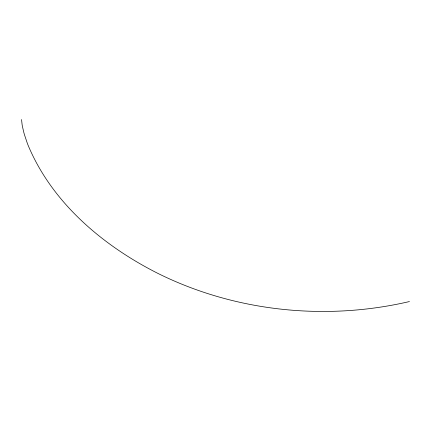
<?xml version="1.0" encoding="UTF-8"?>
<svg xmlns="http://www.w3.org/2000/svg" width="431" height="431" viewBox="0 0 431 431"><rect width="100%" height="100%" fill="white"/><g stroke="black" fill="none" stroke-linecap="round" stroke-linejoin="round"><path stroke-width="0.65" d="M409.45 301.549C325.513 321.138 234.674 311.672 157.385 273.135C102.81 245.503 52.205 202.926 28.155 145.409A124.704 124.704 0 0 1 27.212 142.957L24.454 134.693A85.446 85.446 0 0 1 23.753 132.193L22.423 126.407A53.406 53.406 0 0 1 22.126 124.769L21.55 119.543"/></g></svg>
